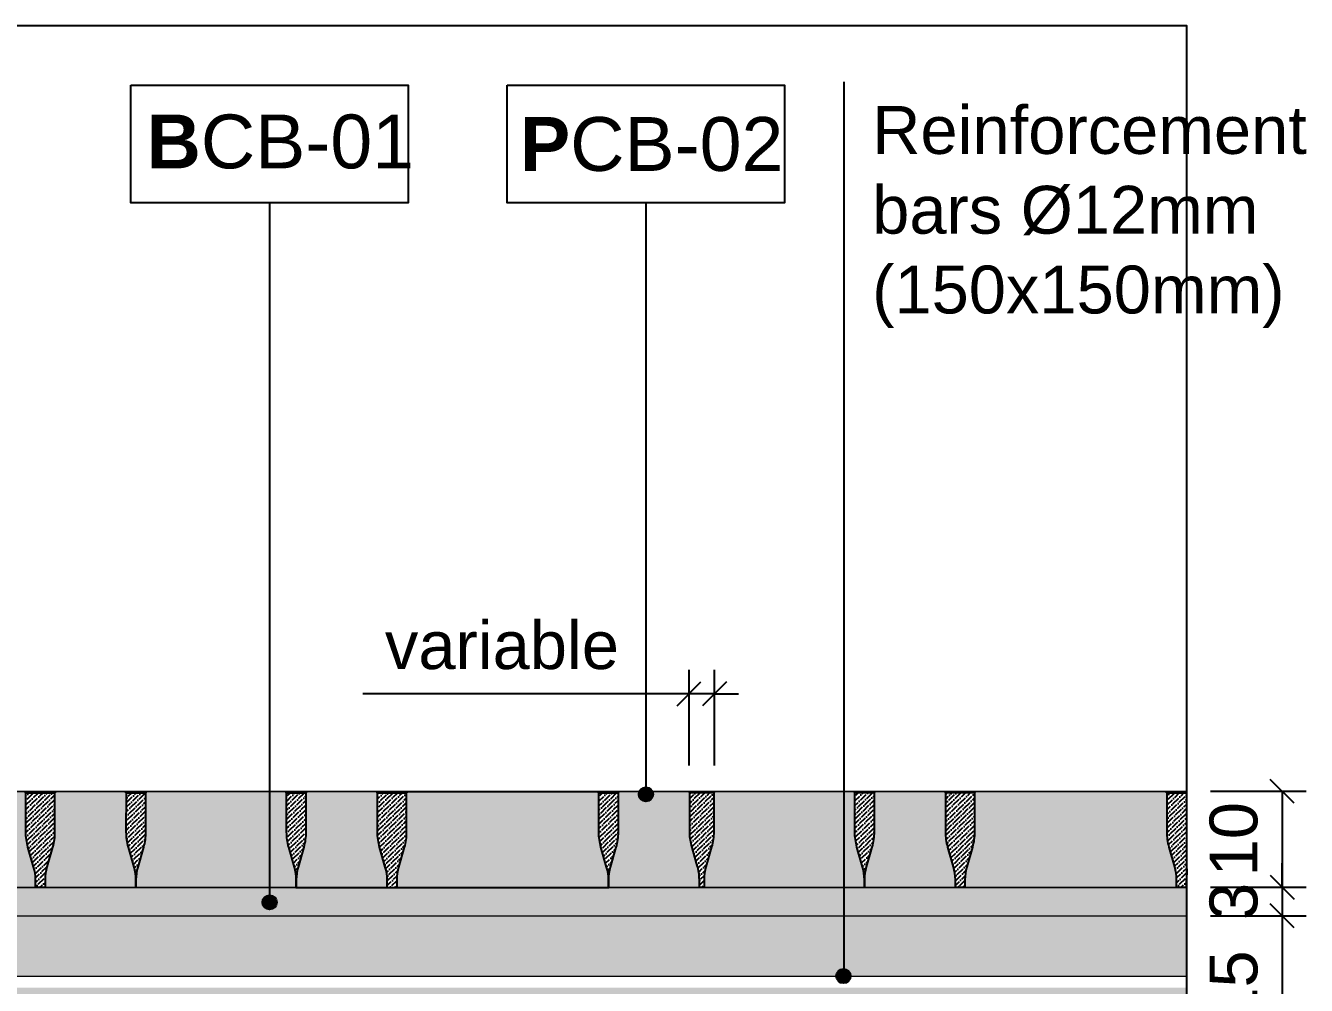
# Model space of a CAD drawing. Header units: metres. Extents: x -325 to 301, y -147 to 149.
# Drawn here: x 213.336 to 214.674, y 130.849 to 131.852 of the extents above; entities that cross this region are included whole.
import ezdxf

# ---------------------------------------------------------------- set-up
doc = ezdxf.new("R2010")
doc.units = ezdxf.units.M
doc.layers.get('Defpoints').update_dxf_attribs({"lineweight": 13})
doc.layers.add('-aux', color=50, linetype='Continuous', plot=False)
doc.layers.add('0-TX-1_25', color=7, linetype='Continuous', true_color=0x3f4f7f)
doc.layers.add('EIT_3 TR sorra', color=7, linetype='Continuous', true_color=0xd8ceb0)
doc.layers.add('03-TR-Paviment_05_Open Joint Precast Pavements', color=7, linetype='Continuous', lineweight=5, true_color=0xb3b3b3)
doc.layers.add('3-TR tot_u', color=7, linetype='Continuous', lineweight=5, true_color=0x787878)
for name, color, linetype, lineweight in [('1-CM', 7, 'Continuous', 0), ('2-L-secció', 1, 'Continuous', 0), ('2-metall', 5, 'Continuous', 0)]:
    doc.layers.add(name, color=color, linetype=linetype, lineweight=lineweight)
doc.layers.add('A-KEYPLAN_HATCH', color=7, linetype='Continuous')
doc.layers.add('A_TEXT_2', color=7, linetype='Continuous')
doc.styles.get("Standard").update_dxf_attribs({"font": 'arial.ttf'})
doc.dimstyles.new('ISO-25', dxfattribs={"dimtxt": 0.1, "dimasz": 0.1, "dimexe": 0.1, "dimexo": 0.1, "dimgap": 0.1, "dimtad": 1, "dimdec": 0, "dimlfac": 100, "dimzin": 9, "dimtxsty": 'Standard', "dimblk": 'OBLIQUE', "dimcen": 0.1, "dimadec": 0, "dimazin": 0, "dimtfac": 1, "dimtdec": 0, "dimtmove": 0, "dimatfit": 3, "dimldrblk": 'OBLIQUE', "dimfxl": 1, "dimarcsym": 0})
pattern_1 = [(44.41469319198954, (184.1622338986444, 60.74324974224332), (0.001877787426372729, 0.006618133599094154), [0.00853281250000004, -0.00170656250000001, 0, -0.00170656250000001])]
pattern_2 = [(44.41469319198954, (184.7558880666538, 60.74346605257504), (0.001877787426372729, 0.006618133599094154), [0.00853281250000004, -0.00170656250000001, 0, -0.00170656250000001])]

# ---------------------------------------------------------------- blocks, each defined once
blk = doc.blocks.new('_Oblique')
at = {"color": 0, "lineweight": -2}
blk.add_line((-0.499999999995058, -0.4999999998130015), (0.500000000028669, 0.500000000163238), dxfattribs=at)
blk = doc.blocks.new('*D715')
at = {"layer": '0-TX-1_25', "color": 0, "lineweight": -2, "transparency": 16777216}
for p, q in [((214.5741180201364, 131.0516062130469), (214.6739000481318, 131.0516062130469)), ((214.6489000481318, 131.0516062130469), (214.6489000481318, 130.9516062130469)), ((214.5741180201364, 130.9516062130469), (214.6739000481318, 130.9516062130469))]:
    blk.add_line(p, q, dxfattribs=at)
at = {"layer": 'Defpoints', "color": 0, "transparency": 16777216}
for p in [(214.5491180201363, 131.0516062130469), (214.5491180201363, 130.9516062130469), (214.6489000481318, 130.9516062130469)]:
    blk.add_point(p, dxfattribs=at)
at = {"layer": '0-TX-1_25', "color": 0, "lineweight": -2, "transparency": 16777216, "xscale": 0.025, "yscale": 0.025, "zscale": 0.025}
for p, rotation in [((214.6489000481318, 131.0516062130469), 90), ((214.6489000481318, 130.9516062130469), 270)]:
    blk.add_blockref('_Oblique', p, dxfattribs=dict(at, rotation=rotation))
at = {"layer": '0-TX-1_25', "color": 0, "transparency": 16777216, "insert": (214.5983713987457, 131.0016062130468), "char_height": 0.05, "attachment_point": 5, "rotation": 90}
blk.add_mtext('10', dxfattribs=at)
blk = doc.blocks.new('*D716')
at = {"layer": '0-TX-1_25', "color": 0, "lineweight": -2, "transparency": 16777216}
for p, q in [((214.5741180201364, 130.9216062130469), (214.6739000481342, 130.9216062130469)), ((214.6489000481342, 130.9216062130469), (214.6489000481342, 130.7716062130469)), ((214.5741180201364, 130.7716062130469), (214.6739000481342, 130.7716062130469))]:
    blk.add_line(p, q, dxfattribs=at)
at = {"layer": 'Defpoints', "color": 0, "transparency": 16777216}
for p in [(214.5491180201363, 130.9216062130469), (214.5491180201363, 130.7716062130469), (214.6489000481342, 130.7716062130469)]:
    blk.add_point(p, dxfattribs=at)
at = {"layer": '0-TX-1_25', "color": 0, "lineweight": -2, "transparency": 16777216, "xscale": 0.025, "yscale": 0.025, "zscale": 0.025}
for p, rotation in [((214.6489000481342, 130.9216062130469), 90), ((214.6489000481342, 130.7716062130469), 270)]:
    blk.add_blockref('_Oblique', p, dxfattribs=dict(at, rotation=rotation))
at = {"layer": '0-TX-1_25', "color": 0, "transparency": 16777216, "insert": (214.5983713987481, 130.8466062130468), "char_height": 0.05, "attachment_point": 5, "rotation": 90}
blk.add_mtext('15', dxfattribs=at)
blk = doc.blocks.new('*D717')
at = {"layer": '0-TX-1_25', "color": 0, "lineweight": -2, "transparency": 16777216}
for p, q in [((214.648900048132, 130.9516062130469), (214.648900048132, 130.9766062130469)), ((214.5741180201364, 130.9516062130469), (214.673900048132, 130.9516062130469)), ((214.648900048132, 130.9516062130469), (214.648900048132, 130.9216062130469)), ((214.5741180201364, 130.9216062130469), (214.673900048132, 130.9216062130469)), ((214.648900048132, 130.9216062130469), (214.648900048132, 130.8966062130469))]:
    blk.add_line(p, q, dxfattribs=at)
at = {"layer": 'Defpoints', "color": 0, "transparency": 16777216}
for p in [(214.5491180201363, 130.9516062130469), (214.5491180201363, 130.9216062130469), (214.648900048132, 130.9216062130469)]:
    blk.add_point(p, dxfattribs=at)
at = {"layer": '0-TX-1_25', "color": 0, "lineweight": -2, "transparency": 16777216, "xscale": 0.025, "yscale": 0.025, "zscale": 0.025}
for p, rotation in [((214.648900048132, 130.9516062130469), 270), ((214.648900048132, 130.9216062130469), 90)]:
    blk.add_blockref('_Oblique', p, dxfattribs=dict(at, rotation=rotation))
at = {"layer": '0-TX-1_25', "color": 0, "transparency": 16777216, "insert": (214.5983543455399, 130.9366062130468), "char_height": 0.05, "attachment_point": 5, "rotation": 90}
blk.add_mtext('3', dxfattribs=at)
blk = doc.blocks.new('hatch keyplan 2')
at = {"layer": 'A-KEYPLAN_HATCH'}
blk.add_lwpolyline([(0, 0.005476596624248486), (0.012874798693294, 0.005476596623793739), (0.012874798693294, -2.273736754432321e-13), (0, 0)], close=True, dxfattribs=at)
blk = doc.blocks.new('hatch keyplan')
at = {"layer": 'A-KEYPLAN_HATCH'}
blk.add_blockref('hatch keyplan 2', (1.430579833341536, 0.8521467901477053), dxfattribs=at)
blk = doc.blocks.new('PCB03')
at = {"layer": 'A-KEYPLAN_HATCH'}
blk.add_blockref('hatch keyplan', (-1.42957983326266, -0.8521467901535917), dxfattribs=at)
at = {"layer": 'A_TEXT_2', "insert": (0.0002022692309803231, 0.0039881901570753), "char_height": 0.0025, "attachment_point": 1}
blk.add_mtext_dynamic_manual_height_columns('\\pi0.00139;{\\fArial|b1|i0|c0|p34;P}CB-02', width=0.01456192034901793, gutter_width=0.015, heights=[0], dxfattribs=at)
blk = doc.blocks.new('B-CB01')
at = {"layer": 'A-KEYPLAN_HATCH'}
blk.add_blockref('hatch keyplan', (-1.430579833341536, -0.8521467901477052), dxfattribs=at)
at = {"layer": 'A_TEXT_2', "insert": (-0.0007977308478921419, 0.004105509799023688), "char_height": 0.0025, "attachment_point": 1}
blk.add_mtext_dynamic_manual_height_columns('\\pi0.00152;{\\fArial|b1|i0|c0|p34;B}CB-01', width=0.01456192034901793, gutter_width=0.015, heights=[0], dxfattribs=at)
blk = doc.blocks.new('POINT')
at = {"layer": '0-TX-1_25'}
h = blk.add_hatch(dxfattribs=at)
h.set_pattern_fill('ANGLE', color=256)
h.set_pattern_definition([(0, (-83.74681484067048, -12.72584030761209), (0, 6.985), [5.08, -1.905]), (90, (-83.74681484067048, -12.72584030761209), (-6.985, 4.277078946022131e-16), [5.08, -1.905])])
edge = h.paths.add_edge_path()
edge.add_arc((0, 0), 0.0075, 0, 360)
h = blk.add_hatch(color=256, dxfattribs=at)
h.dxf.hatch_style = 1
edge = h.paths.add_edge_path()
edge.add_arc((0, 0), 0.0075, 0, 360)
blk.add_circle((0, 0), 0.0075, dxfattribs=at)
blk = doc.blocks.new('*D2220')
at = {"layer": '0-TX-1_25', "color": 0, "lineweight": -2, "transparency": 16777216}
for p, q in [((214.0291783021544, 131.0785895409341), (214.0291783021544, 131.1785895409341)), ((214.0558435817125, 131.0785874798963), (214.0558435817125, 131.1785895409341)), ((214.0291783021544, 131.1535895409341), (213.6883529269839, 131.1535895409341)), ((214.0558435817125, 131.1535895409341), (214.0291783021544, 131.1535895409341)), ((214.0558435817125, 131.1535895409341), (214.0808435817125, 131.1535895409341))]:
    blk.add_line(p, q, dxfattribs=at)
at = {"layer": 'Defpoints', "color": 0, "transparency": 16777216}
for p in [(214.0558435817125, 131.1535895409341), (214.0291783021544, 131.0535895409341), (214.0558435817125, 131.0535874798963)]:
    blk.add_point(p, dxfattribs=at)
at = {"layer": '0-TX-1_25', "color": 0, "lineweight": -2, "transparency": 16777216, "xscale": 0.025, "yscale": 0.025, "zscale": 0.025}
blk.add_blockref('_Oblique', (214.0291783021544, 131.1535895409341), dxfattribs=at)
at = {"layer": '0-TX-1_25', "color": 0, "lineweight": -2, "transparency": 16777216, "xscale": 0.025, "yscale": 0.025, "zscale": 0.025, "rotation": 180}
blk.add_blockref('_Oblique', (214.0558435817125, 131.1535895409341), dxfattribs=at)
at = {"layer": '0-TX-1_25', "color": 0, "transparency": 16777216, "insert": (213.8337656145692, 131.2039988178782), "char_height": 0.05, "attachment_point": 5}
blk.add_mtext('variable', dxfattribs=at)

msp = doc.modelspace()

# ---------------------------------------------------------------- hatches: boundary and pattern name
at = {"layer": '03-TR-Paviment_05_Open Joint Precast Pavements'}
h = msp.add_hatch(color=256, dxfattribs=at)
h.dxf.hatch_style = 1
edge = h.paths.add_edge_path()
edge.add_line((213.3463617948671, 130.9510201453029), (213.3463643504461, 130.9592159244232))
edge.add_arc((213.2979467965217, 130.9592310099763), 0.0484175562745127, 359.9821482411747, 375.9811673675684)
edge.add_line((213.3444931228783, 130.9725613985041), (213.3385529429456, 130.9933029860614))
edge.add_arc((213.3934890239179, 131.0090361101871), 0.05714459018448236, 179.982144650628, 195.9811637769137, ccw=False)
edge.add_line((213.3363444365082, 131.0090539184204), (213.3363572508772, 131.0501791914607))
edge.add_line((213.3363572508772, 131.0501791914607), (213.3355600458383, 131.0501794404923))
edge.add_line((213.3355600458383, 131.0501794404923), (213.3355603095519, 131.0510235169025))
edge.add_line((213.3355603095519, 131.0510235169025), (213.1359888686177, 131.0510857023029))
edge.add_line((213.1359888686177, 131.0510857023029), (213.1359886076024, 131.0502416234541))
edge.add_line((213.1359886076024, 131.0502416234541), (213.1351914007772, 131.0502418744217))
edge.add_line((213.1351914007772, 131.0502418744217), (213.1351785877573, 131.0091166001621))
edge.add_arc((213.0780340010238, 131.0091344044929), 0.05714458950708686, 343.98312943690286, 359.9821485631842, ccw=False)
edge.add_line((213.1329602657792, 130.9933670473917), (213.1270071629567, 130.9726291628058))
edge.add_arc((213.1735451708199, 130.9592697733245), 0.04841755325482445, 163.9831299573713, 179.9821490837537)
edge.add_line((213.125127619915, 130.9592848581646), (213.1251250662251, 130.9510890796674))
edge.add_line((213.1251250662251, 130.9510890796674), (213.3463617948671, 130.9510201453029))
h = msp.add_hatch(color=256, dxfattribs=at)
h.dxf.hatch_style = 1
edge = h.paths.add_edge_path()
edge.add_line((213.4513248728067, 130.9509874416432), (213.4513274278643, 130.9591832193863))
edge.add_arc((213.4029098645127, 130.9591982998511), 0.04841756570020921, 359.9821542659918, 375.9811733923847)
edge.add_line((213.4494561985289, 130.9725286958685), (213.4435160217971, 130.993270281899))
edge.add_arc((213.4984521012707, 131.0090034041939), 0.05714458823963696, 179.9821432996373, 195.9811624259182, ccw=False)
edge.add_line((213.4413075158063, 131.009021213774), (213.4413203291886, 131.0501464854558))
edge.add_line((213.4413203291886, 131.0501464854558), (213.4405231236937, 131.0501467347388))
edge.add_line((213.4405231236937, 131.0501467347388), (213.4405233869514, 131.0509908114004))
edge.add_line((213.4405233869514, 131.0509908114004), (213.3672255970115, 131.0510136498926))
edge.add_line((213.3672255970115, 131.0510136498926), (213.3672253328233, 131.0501695732684))
edge.add_line((213.3672253328233, 131.0501695732684), (213.3664281274127, 131.0501698246452))
edge.add_line((213.3664281274127, 131.0501698246452), (213.3664153152859, 131.0090445494176))
edge.add_arc((213.3092707337148, 131.009062360989), 0.05714458434693787, 343.9831221755841, 359.98214130187034, ccw=False)
edge.add_line((213.3641969915121, 130.9932949983506), (213.3582438904573, 130.9725571113634))
edge.add_arc((213.4047818949537, 130.9591977173926), 0.04841755125746953, 163.9831237516458, 179.9821428780356)
edge.add_line((213.3563643460477, 130.9592128074763), (213.3563617942471, 130.9510170296022))
edge.add_line((213.3563617942471, 130.9510170296022), (213.4513248728067, 130.9509874416432))
h = msp.add_hatch(color=256, dxfattribs=at)
h.dxf.hatch_style = 1
edge = h.paths.add_edge_path()
edge.add_line((213.6188160264451, 130.9509352531234), (213.6188185801349, 130.9591310316206))
edge.add_arc((213.5704010194014, 130.9591461218123), 0.04841756308506046, 359.9821427545574, 375.9811618809488)
edge.add_line((213.6169473535818, 130.9724765077579), (213.6110071759194, 130.9932180938258))
edge.add_arc((213.6659432602213, 131.0089512182838), 0.05714459347681695, 179.9821440517398, 195.98116317802, ccw=False)
edge.add_line((213.6087986695195, 131.0089690271154), (213.6088114815153, 131.050094299086))
edge.add_line((213.6088114815153, 131.050094299086), (213.6080142759924, 131.0500945476711))
edge.add_line((213.6080142759924, 131.0500945476711), (213.6080145401619, 131.0509386238299))
edge.add_line((213.6080145401619, 131.0509386238299), (213.4621886750965, 131.0509840617196))
edge.add_line((213.4621886750965, 131.0509840617196), (213.4621884136438, 131.0501399835874))
edge.add_line((213.4621884136438, 131.0501399835874), (213.46139120828, 131.0501402361274))
edge.add_line((213.46139120828, 131.0501402361274), (213.461378395232, 131.0090149611698))
edge.add_arc((213.4042338091649, 131.0090327672484), 0.0571445888412845, 343.9831276842831, 359.9821468105588, ccw=False)
edge.add_line((213.459160072798, 130.9932654086508), (213.4532069713059, 130.9725275223803))
edge.add_arc((213.4997449728094, 130.959168130654), 0.04841754776144831, 163.9831253272982, 179.9821444536792)
edge.add_line((213.451327427399, 130.959183219405), (213.4513248728067, 130.9509874416432))
edge.add_line((213.4513248728067, 130.9509874416432), (213.6188160264451, 130.9509352531234))
h = msp.add_hatch(color=256, dxfattribs=at)
h.dxf.hatch_style = 1
edge = h.paths.add_edge_path()
edge.add_line((213.7137791074783, 130.9509056571424), (213.7137816611775, 130.9591014358722))
edge.add_arc((213.66536410426, 130.9591165236698), 0.04841755926835901, 359.9821455861866, 375.9811647125806)
edge.add_line((213.7119104341124, 130.972446910865), (213.7059702555943, 130.9931884988314))
edge.add_arc((213.7609063307399, 131.0089216223759), 0.05714458442293398, 179.9821456988248, 195.9811648251079, ccw=False)
edge.add_line((213.7037617490914, 131.0089394295619), (213.7037745620926, 131.0500647033562))
edge.add_line((213.7037745620926, 131.0500647033562), (213.7029773580123, 131.0500649530484))
edge.add_line((213.7029773580123, 131.0500649530484), (213.7029776212045, 131.0509090280815))
edge.add_line((213.7029776212045, 131.0509090280815), (213.6296798293848, 131.0509318661832))
edge.add_line((213.6296798293848, 131.0509318661832), (213.6296795670577, 131.0500877894842))
edge.add_line((213.6296795670577, 131.0500877894842), (213.6288823616565, 131.0500880410937))
edge.add_line((213.6288823616565, 131.0500880410937), (213.6288695468034, 131.0089627676068))
edge.add_arc((213.5717249520782, 131.0089805677776), 0.05714459749754887, 343.9831336104306, 359.982152736715, ccw=False)
edge.add_line((213.6266512256624, 130.9932132124726), (213.620698123324, 130.9724753283333))
edge.add_arc((213.6672361344793, 130.9591159382535), 0.04841755658435486, 163.9831303516005, 179.9821494779868)
edge.add_line((213.6188185802447, 130.9591310227615), (213.6188160265923, 130.9509352451949))
edge.add_line((213.6188160265923, 130.9509352451949), (213.7137791074783, 130.9509056571424))
h = msp.add_hatch(color=256, dxfattribs=at)
h.dxf.hatch_style = 1
edge = h.paths.add_edge_path()
edge.add_line((213.9450158350794, 130.9508335966082), (213.9450183901932, 130.9590293757471))
edge.add_arc((213.8966008370917, 130.9590444611506), 0.0484175554514871, 359.9821484179844, 375.9811675443746)
edge.add_line((213.943147162616, 130.9723748495954), (213.9372069836138, 130.9931164371153))
edge.add_arc((213.9921430652525, 131.0088495629889), 0.05714459130633203, 179.9821461514546, 195.9811652777334, ccw=False)
edge.add_line((213.9349984767205, 131.0088673697257), (213.9350112910895, 131.0499926427659))
edge.add_line((213.9350112910895, 131.0499926427659), (213.934214085604, 131.0499928922816))
edge.add_line((213.934214085604, 131.0499928922816), (213.9342143492895, 131.0508369679939))
edge.add_line((213.9342143492895, 131.0508369679939), (213.7346429088207, 131.0508991533756))
edge.add_line((213.7346429088207, 131.0508991533756), (213.7346426473401, 131.0500550745454))
edge.add_line((213.7346426473401, 131.0500550745454), (213.7338454409895, 131.050055325727))
edge.add_line((213.7338454409895, 131.050055325727), (213.7338326270483, 131.0089300517374))
edge.add_arc((213.6766880398146, 131.0089478526555), 0.05714459000624575, 343.98313285876276, 359.9821519850492, ccw=False)
edge.add_line((213.7316143059915, 130.993180498697), (213.7256612031597, 130.9724426138784))
edge.add_arc((213.7721992110228, 130.9590832243971), 0.04841755325479713, 163.983129957362, 179.9821490837537)
edge.add_line((213.7237816601179, 130.9590983092372), (213.7237791059815, 130.950902531224))
edge.add_line((213.7237791059815, 130.950902531224), (213.9450158350794, 130.9508335966082))
h = msp.add_hatch(color=256, dxfattribs=at)
h.dxf.hatch_style = 1
edge = h.paths.add_edge_path()
edge.add_line((214.0399790415211, 130.9512053080617), (214.0399815947644, 130.9594010870429))
edge.add_arc((213.9915640364254, 130.959416171698), 0.04841756068886315, 359.9821493054811, 375.9811684318677)
edge.add_line((214.0381103667781, 130.9727465623058), (214.0321701891718, 130.9934881497695))
edge.add_arc((214.087106263651, 131.0092212715662), 0.05714458330111562, 179.982144198112, 195.9811633243977, ccw=False)
edge.add_line((214.0299616831249, 131.0092390802486), (214.0299744956795, 131.050364354527))
edge.add_line((214.0299744956795, 131.050364354527), (214.0291772911433, 131.0503646044705))
edge.add_line((214.0291772911433, 131.0503646044705), (214.0291775547914, 131.0512086792522))
edge.add_line((214.0291775547914, 131.0512086792522), (213.9558797634463, 131.0512315175678))
edge.add_line((213.9558797634463, 131.0512315175678), (213.955879500654, 131.0503874408876))
edge.add_line((213.955879500654, 131.0503874408876), (213.955082295262, 131.0503876927297))
edge.add_line((213.955082295262, 131.0503876927297), (213.9550694813302, 131.0092624189728))
edge.add_arc((213.8979248852743, 131.0092802240549), 0.05714459882978332, 343.9831286864466, 359.98214781272384, ccw=False)
edge.add_line((213.952851158784, 130.9935128636621), (213.9468980573668, 130.9727749792526))
edge.add_arc((213.9934360685221, 130.9594155891729), 0.04841755658435486, 163.9831303516005, 179.9821494779868)
edge.add_line((213.9450185142875, 130.9594306736809), (213.9450159601885, 130.9512348965983))
edge.add_line((213.9450159601885, 130.9512348965983), (214.0399790415211, 130.9512053080617))
h = msp.add_hatch(color=256, dxfattribs=at)
h.dxf.hatch_style = 1
edge = h.paths.add_edge_path()
edge.add_line((214.2124701944544, 130.9511515634552), (214.2124727481162, 130.9593473412544))
edge.add_arc((214.1640551849136, 130.9593624318948), 0.04841756555430779, 359.9821422244315, 375.981161350826)
edge.add_line((214.2106015215912, 130.9726928180897), (214.204661344394, 130.9934344041388))
edge.add_arc((214.259597426865, 131.0091675300954), 0.0571445921292458, 179.982146001647, 195.9811651279327, ccw=False)
edge.add_line((214.2024528375101, 131.0091853369818), (214.2024656499806, 131.0503106091664))
edge.add_line((214.2024656499806, 131.0503106091664), (214.2016684440111, 131.0503108582355))
edge.add_line((214.2016684440111, 131.0503108582355), (214.2016687086271, 131.0511549339103))
edge.add_line((214.2016687086271, 131.0511549339103), (214.055842843571, 131.0512003720326))
edge.add_line((214.055842843571, 131.0512003720326), (214.055842582565, 131.0503562934164))
edge.add_line((214.055842582565, 131.0503562934164), (214.0550453758146, 131.0503565462452))
edge.add_line((214.0550453758146, 131.0503565462452), (214.0550325636879, 131.0092312710175))
edge.add_arc((213.997887978287, 131.009249078844), 0.05714458817556748, 343.9831259315695, 359.982145057848, ccw=False)
edge.add_line((214.0528142407979, 130.9934817187499), (214.0468611393059, 130.9727438324794))
edge.add_arc((214.0933991408093, 130.959384440753), 0.04841754776142099, 163.983125327289, 179.9821444536792)
edge.add_line((214.044981595399, 130.9593995295041), (214.0449790408067, 130.9512037517422))
edge.add_line((214.0449790408067, 130.9512037517422), (214.2124701944544, 130.9511515634552))
h = msp.add_hatch(color=256, dxfattribs=at)
h.dxf.hatch_style = 1
edge = h.paths.add_edge_path()
edge.add_line((214.3074332759342, 130.9511219669901), (214.3074358291775, 130.9593177459712))
edge.add_arc((214.2590182708386, 130.9593328306263), 0.04841756068874946, 359.9821493054811, 375.9811684318723)
edge.add_line((214.3055646011912, 130.9726632212341), (214.2996244235849, 130.9934048086978))
edge.add_arc((214.3545604980641, 131.0091379304946), 0.05714458330111562, 179.982144198112, 195.9811633243977, ccw=False)
edge.add_line((214.297415917538, 131.009155739177), (214.2974287300926, 131.0502810134553))
edge.add_line((214.2974287300926, 131.0502810134553), (214.2966315255564, 131.0502812633989))
edge.add_line((214.2966315255564, 131.0502812633989), (214.2966317892045, 131.0511253381806))
edge.add_line((214.2966317892045, 131.0511253381806), (214.2233339978594, 131.0511481764962))
edge.add_line((214.2233339978594, 131.0511481764962), (214.2233337350671, 131.0503040998159))
edge.add_line((214.2233337350671, 131.0503040998159), (214.2225365296751, 131.050304351658))
edge.add_line((214.2225365296751, 131.050304351658), (214.2225237157433, 131.0091790779011))
edge.add_arc((214.1653791196873, 131.0091968829833), 0.057144598829897, 343.9831286864781, 359.9821478127524, ccw=False)
edge.add_line((214.2203053931971, 130.9934295225904), (214.2143522917798, 130.972691638181))
edge.add_arc((214.2608903029352, 130.9593322481012), 0.04841755658435486, 163.9831303516005, 179.9821494779868)
edge.add_line((214.2124727487006, 130.9593473326092), (214.2124701946016, 130.9511515555266))
edge.add_line((214.2124701946016, 130.9511515555266), (214.3074332759342, 130.9511219669901))
h = msp.add_hatch(color=256, dxfattribs=at)
h.dxf.hatch_style = 1
edge = h.paths.add_edge_path()
edge.add_line((214.5386700030793, 130.9510499067072), (214.5386725586584, 130.9592456858275))
edge.add_arc((214.490255004734, 130.9592607713806), 0.0484175562745127, 359.9821482411747, 375.9811673675684)
edge.add_line((214.5368013310906, 130.9725911599084), (214.5308611511579, 130.9933327474657))
edge.add_arc((214.5857972321302, 131.0090658715915), 0.05714459018448236, 179.982144650628, 195.9811637769137, ccw=False)
edge.add_line((214.5286526447205, 131.0090836798247), (214.5286654590895, 131.050208952865))
edge.add_line((214.5286654590895, 131.050208952865), (214.5278682540506, 131.0502092018967))
edge.add_line((214.5278682540506, 131.0502092018967), (214.5278685177641, 131.0510532783069))
edge.add_line((214.5278685177641, 131.0510532783069), (214.32829707683, 131.0511154637072))
edge.add_line((214.32829707683, 131.0511154637072), (214.3282968158147, 131.0502713848584))
edge.add_line((214.3282968158147, 131.0502713848584), (214.3274996089895, 131.050271635826))
edge.add_line((214.3274996089895, 131.050271635826), (214.3274867959695, 131.0091463615664))
edge.add_arc((214.2703422092361, 131.0091641658972), 0.05714458950708686, 343.98312943690286, 359.9821485631842, ccw=False)
edge.add_line((214.3252684739915, 130.9933968087961), (214.319315371169, 130.9726589242102))
edge.add_arc((214.3658533790322, 130.9592995347288), 0.04841755325482445, 163.9831299573713, 179.9821490837537)
edge.add_line((214.3174358281273, 130.959314619569), (214.3174332744374, 130.9511188410718))
edge.add_line((214.3174332744374, 130.9511188410718), (214.5386700030793, 130.9510499067072))
at = {"layer": '3-TR tot_u'}
h = msp.add_hatch(dxfattribs=at)
h.set_pattern_fill('AR-CONC', color=256, scale=0.0002, angle=90.26641431039367)
h.set_pattern_definition([(140.2664143103937, (177.2344476730105, 63.20261942210936), (0.003018358551071247, 0.03645136258436954), [0.00381, -0.04191]), (85.26641431039367, (177.2344476730105, 63.20261942210936), (-0.03817818106754276, -0.007226282933233686), [0.003048, -0.033528116834]), (190.7178590103937, (177.2346992022094, 63.20565702590486), (-0.03515982095845395, 0.02922507956224307), [0.00323800176, -0.03561804892000001]), (136.4506143103937, (177.2242877828434, 63.20257218024159), (0.00815628255818146, 0.05425431968784703), [0.005715, -0.062865]), (186.9019719203937, (177.2249674676098, 63.20709336950867), (-0.04970546584793135, 0.04725021761608914), [0.004857004628, -0.053427121632]), (81.45056548039366, (177.2242877828434, 63.20257218024159), (-0.04970546584550613, 0.04725021761879526), [0.004571993414, -0.050291946384]), (111.2664143103937, (177.2268041344513, 63.20766393579204), (0.02031182351307306, 0.03041765279537408), [0.00381, -0.04191]), (56.2664143103937, (177.2268041344513, 63.20766393579204), (-0.03689466829018208, 0.01218898497184377), [0.003048, -0.033528]), (161.7178593103937, (177.2284967864209, 63.21019874019055), (-0.01658284496692729, 0.04260663769872181), [0.003238001759999997, -0.03561798751999995]), (127.7664143103937, (177.2344476730105, 63.20261942210936), (-0.01691369723239765, 0.0005390813352213942), [0, -0.0331216, 0, -0.034036, 0, -0.033655]), (97.76641431039367, (177.2344476730105, 63.20261942210936), (-0.02009803784807661, 0.01327062430379522), [0, -0.0194056, 0, -0.0323596, 0, -0.012827]), (57.76641431039366, (177.234500347693, 63.19129114457314), (0.001019642850235293, 0.02712315336894964), [0, -0.0127, 0, -0.039624, 0, -0.052578]), (47.76641431039366, (177.2345239686269, 63.18621119948962), (-0.005222997154178432, 0.02960187044262312), [0, -0.01651, 0, -0.0263144, 0, -0.037338])])
h.paths.add_polyline_path([(214.5491180201362, 130.8466062130468), (211.5491180188225, 130.8466062130469), (211.5491180183412, 130.7716062130469), (211.5620975687223, 130.7716062129636), (214.5491180201362, 130.7716062130468)])
h.paths.add_polyline_path([(211.5491180188995, 130.8586062130468), (214.5491180201362, 130.8586062130468), (214.5491180201362, 130.9216062047306), (211.5491180193036, 130.9216062130468)])
at = {"layer": 'EIT_3 TR sorra'}
h = msp.add_hatch(dxfattribs=at)
h.set_pattern_fill('ANSI36', color=256, scale=0.001075000000000009, angle=-0.5853068080104545, style=0, double=1)
h.set_pattern_definition(pattern_1)
edge = h.paths.add_edge_path()
edge.add_line((213.3563617920092, 130.9510135316142), (213.3463617940437, 130.9510166477241))
edge.add_line((213.3463617940437, 130.9510166477241), (213.3463643458911, 130.9592124267614))
edge.add_arc((213.2979467992232, 130.9592275194975), 0.04841754902026287, 359.982139738345, 375.9811588644613)
edge.add_line((213.3444931205842, 130.9725578991202), (213.338552942197, 130.9932994903437))
edge.add_arc((213.3934890183413, 131.0090326123064), 0.05714458494752876, 179.982143898554, 195.9811630247765, ccw=False)
edge.add_line((213.3363444361688, 131.0090504212881), (213.3363572508772, 131.0501791914607))
edge.add_line((213.3363572508772, 131.0501791914607), (213.3664281286682, 131.0501698210994))
edge.add_line((213.3664281286682, 131.0501698210994), (213.3664153116615, 131.0090410517184))
edge.add_arc((213.309270722597, 131.0090588541352), 0.05714459183744011, 343.9831313566376, 359.9821504829508, ccw=False)
edge.add_line((213.3641969901206, 130.9932914982314), (213.3582438891873, 130.9725536142685))
edge.add_arc((213.4047818906913, 130.9591942225423), 0.0484175477619322, 163.9831253274976, 179.982144453713)
edge.add_line((213.3563643452805, 130.9592093112933), (213.3563617920092, 130.9510135316142))
edge.add_line((213.3563617920092, 130.9510135316142), (213.3463617940437, 130.9510166477241))
h = msp.add_hatch(dxfattribs=at)
h.set_pattern_fill('ANSI36', color=256, scale=0.001075000000000009, angle=-0.5853068080104545, style=0, double=1)
h.set_pattern_definition(pattern_1)
edge = h.paths.add_edge_path()
edge.add_line((213.4513248747657, 130.9509839437194), (213.4513274270503, 130.9591797220401))
edge.add_arc((213.402909875594, 130.9591948071442), 0.0484175538062317, 359.9821487715369, 375.9811678976447)
edge.add_line((213.4494561994544, 130.9725251954231), (213.4435160224631, 130.9932667865904))
edge.add_arc((213.4984521052664, 131.0089999092176), 0.05714459153216284, 179.9821427007493, 195.9811618269697, ccw=False)
edge.add_line((213.4413075165097, 131.009017719396), (213.4413203320364, 131.0501464867394))
edge.add_line((213.4413203320364, 131.0501464867394), (213.4613912090796, 131.0501402328329))
edge.add_line((213.4613912090796, 131.0501402328329), (213.4613783934593, 131.0090114631631))
edge.add_arc((213.4042338113882, 131.0090292713218), 0.05714458484595421, 343.98312559743243, 359.98214472373576, ccw=False)
edge.add_line((213.4591600706068, 130.993261911826), (213.4532069710227, 130.9725240266439))
edge.add_arc((213.4997449724521, 130.9591646298297), 0.04841754909413538, 163.9831195160106, 179.9821386422279)
edge.add_line((213.4513274257106, 130.9591797234921), (213.4513248737883, 130.9509839425936))
h = msp.add_hatch(dxfattribs=at)
h.set_pattern_fill('ANSI36', color=256, scale=0.001075000000000009, angle=-0.5853068080104545, style=0, double=1)
h.set_pattern_definition(pattern_1)
edge = h.paths.add_edge_path()
edge.add_line((213.618816027083, 130.950931757117), (213.6188185807542, 130.9591275351489))
edge.add_arc((213.5704010295972, 130.9591426218991), 0.04841755350743559, 359.9821468234845, 375.9811659496002)
edge.add_line((213.6169473536236, 130.9724730085132), (213.6110071770694, 130.9932145989638))
edge.add_arc((213.6659432627042, 131.0089477269175), 0.05714459572065678, 179.9821470533074, 195.9811661795299, ccw=False)
edge.add_line((213.6087986697576, 131.0089655327561), (213.6088114853031, 131.0500943005648))
edge.add_line((213.6088114853031, 131.0500943005648), (213.6288823617687, 131.0500880438854))
edge.add_line((213.6288823617687, 131.0500880438854), (213.6288695476378, 131.0089592764858))
edge.add_arc((213.5717249574088, 131.0089770821492), 0.05714459300305953, 343.9831281018111, 359.9821472281134, ccw=False)
edge.add_line((213.626651225157, 130.9932097228036), (213.6206981251357, 130.9724718383381))
edge.add_arc((213.6672361218514, 130.9591124389796), 0.04841754526544708, 163.9831150830071, 179.9821342092185)
edge.add_line((213.6188185789398, 130.9591275363869), (213.618816026115, 130.9509317562238))
h = msp.add_hatch(dxfattribs=at)
h.set_pattern_fill('ANSI36', color=256, scale=0.001075000000000009, angle=-0.5853068080104545, style=0, double=1)
h.set_pattern_definition(pattern_1)
edge = h.paths.add_edge_path()
edge.add_line((213.7237791064279, 130.9508990536338), (213.7137791089464, 130.9509021701902))
edge.add_line((213.7137791089464, 130.9509021701902), (213.7137816617244, 130.9590979491901))
edge.add_arc((213.6653641149073, 130.9591130317506), 0.04841754916627753, 359.9821517799431, 375.9811709060517)
edge.add_line((213.7119104336071, 130.972443421196), (213.7059702575557, 130.9931850125585))
edge.add_arc((213.7609063325353, 131.0089181377678), 0.05714458472175665, 179.9821473494307, 195.9811664756423, ccw=False)
edge.add_line((213.7037617505875, 131.0089359433077), (213.7037745672482, 131.0500647040811))
edge.add_line((213.7037745672482, 131.0500647040811), (213.7338454431406, 131.050055332864))
edge.add_line((213.7338454431406, 131.050055332864), (213.7338326255588, 131.0089265723608))
edge.add_arc((213.6766880373266, 131.0089443748608), 0.05714459100522155, 343.9831312730234, 359.9821503993374, ccw=False)
edge.add_line((213.7316143040272, 130.9931770191065), (213.7256612026475, 130.9724391356276))
edge.add_arc((213.772199208042, 130.959079746595), 0.04841755075822712, 163.9831296616851, 179.9821487879024)
edge.add_line((213.7237816596337, 130.9590948316844), (213.7237791064279, 130.9508990536338))
edge.add_line((213.7237791064279, 130.9508990536338), (213.7137791089464, 130.9509021701902))
h = msp.add_hatch(dxfattribs=at)
h.set_pattern_fill('ANSI36', color=256, scale=0.001075000000000009, angle=-0.5853068080104545, style=0, double=1)
h.set_pattern_definition([(44.41469319198954, (184.4884337055386, 60.74314804628428), (0.001877787426372729, 0.006618133599094154), [0.00853281250000004, -0.00170656250000001, 0, -0.00170656250000001])])
edge = h.paths.add_edge_path()
edge.add_line((213.9450158339772, 130.9508300611579), (213.9450183876483, 130.9590258391898))
edge.add_arc((213.8966008364914, 130.95904092594), 0.04841755350743557, 359.9821468235181, 375.9811659496325)
edge.add_line((213.9431471605177, 130.9723713125541), (213.9372069839636, 130.9931129030048))
edge.add_arc((213.9921430695984, 131.0088460309583), 0.05714459572065281, 179.9821470531934, 195.9811661794125, ccw=False)
edge.add_line((213.9349984766518, 131.0088638367971), (213.9350112921972, 131.0499926046058))
edge.add_line((213.9350112921972, 131.0499926046058), (213.9550821686628, 131.0499863479263))
edge.add_line((213.9550821686628, 131.0499863479263), (213.955069354532, 131.0088575805268))
edge.add_arc((213.897924764303, 131.0088753861903), 0.05714459300305955, 343.98312810174843, 359.98214722805636, ccw=False)
edge.add_line((213.9528510320512, 130.9931080268446), (213.9468979320298, 130.972370142379))
edge.add_arc((213.9934359287457, 130.9590107430207), 0.04841754526553283, 163.9831150831412, 179.9821342093531)
edge.add_line((213.9450183858339, 130.9590258404279), (213.9450158330092, 130.9508300602648))
h = msp.add_hatch(dxfattribs=at)
h.set_pattern_fill('ANSI36', color=256, scale=0.001075000000000009, angle=-0.5853068080104545, style=0, double=1)
h.set_pattern_definition([(44.41469319198954, (184.4834338331907, 60.74355030087442), (0.001877787426372729, 0.006618133599094154), [0.00853281250000004, -0.00170656250000001, 0, -0.00170656250000001])])
edge = h.paths.add_edge_path()
edge.add_line((214.0449790409648, 130.9511996120322), (214.0399790417541, 130.9512011702128))
edge.add_line((214.0399790417541, 130.9512011702128), (214.0399815934754, 130.9593969494154))
edge.add_arc((213.9907237024139, 130.9593516702766), 0.04925791187235111, 0.05266776085710616, 17.38267192352681)
edge.add_line((214.0377320411323, 130.9740675791157), (214.0316668861827, 130.9953656291567))
edge.add_arc((214.0871062722492, 131.0092212732386), 0.05714459204822636, 179.9862933615352, 194.0321557209984, ccw=False)
edge.add_line((214.0299616818361, 131.009234943709), (214.0299744956795, 131.050364354527))
edge.add_line((214.0299744956795, 131.050364354527), (214.0550453776775, 131.0503558912625))
edge.add_line((214.0550453776775, 131.0503558912625), (214.0550325610169, 131.0092271304892))
edge.add_arc((213.9978879719525, 131.0092449329061), 0.05714459183744014, 343.9831313565202, 359.9821504828368, ccw=False)
edge.add_line((214.052814239476, 130.9934775770022), (214.0468611376496, 130.9727396940074))
edge.add_arc((214.0933991416227, 130.9593803018322), 0.04841755025904097, 163.9831256231478, 179.9821447493628)
edge.add_line((214.0449815937147, 130.9593953903342), (214.0449790409648, 130.9511996120322))
edge.add_line((214.0449790409648, 130.9511996120322), (214.0399790417541, 130.9512011702128))
h = msp.add_hatch(dxfattribs=at)
h.set_pattern_fill('ANSI36', color=256, scale=0.001075000000000009, angle=-0.5853068080104545, style=0, double=1)
h.set_pattern_definition(pattern_2)
edge = h.paths.add_edge_path()
edge.add_line((214.212470195083, 130.9511480672161), (214.2124727492007, 130.9593438447639))
edge.add_arc((214.1640551960985, 130.9593589301672), 0.04841755545233972, 359.9821484181193, 375.9811675442262)
edge.add_line((214.2106015216235, 130.9726893186122), (214.2046613455254, 130.9934309088116))
edge.add_arc((214.2595974316604, 131.0091640401778), 0.05714459714116135, 179.9821502045969, 195.981169330813, ccw=False)
edge.add_line((214.2024528372924, 131.0091818428739), (214.2024656528284, 131.05031061045))
edge.add_line((214.2024656528284, 131.05031061045), (214.2225365302339, 131.0503043539657))
edge.add_line((214.2225365302339, 131.0503043539657), (214.2225237156472, 131.0091755868175))
edge.add_arc((214.1653791237534, 131.0091933923149), 0.05714459466780935, 343.98312826880107, 359.9821473951124, ccw=False)
edge.add_line((214.2203053931477, 130.99342603267), (214.2143522922051, 130.9726881484746))
edge.add_arc((214.2608902901176, 130.9593287557005), 0.04841754459901788, 163.9831229631132, 179.9821420893331)
edge.add_line((214.2124727478704, 130.9593438464486), (214.2124701941337, 130.9511480667882))
h = msp.add_hatch(dxfattribs=at)
h.set_pattern_fill('ANSI36', color=256, scale=0.001075000000000009, angle=-0.5853068080104545, style=0, double=1)
h.set_pattern_definition(pattern_2)
edge = h.paths.add_edge_path()
edge.add_line((214.3174332744279, 130.9511153637328), (214.3074332760064, 130.9511184800941))
edge.add_line((214.3074332760064, 130.9511184800941), (214.307435829715, 130.9593142590565))
edge.add_arc((214.2590182823741, 130.9593293434127), 0.04841754969064903, 359.9821496551481, 375.9811687812606)
edge.add_line((214.3055646020724, 130.9726597312763), (214.2996244250903, 130.9934013226763))
edge.add_arc((214.3545604995698, 131.0091344444729), 0.05714458330133805, 179.9821441980266, 195.9811633242449, ccw=False)
edge.add_line((214.2974159190435, 131.0091522531554), (214.2974287352482, 131.0502810141801))
edge.add_line((214.2974287352482, 131.0502810141801), (214.3274996111406, 131.0502716429631))
edge.add_line((214.3274996111406, 131.0502716429631), (214.32748679448, 131.0091428821898))
edge.add_arc((214.2703422054155, 131.0091606846068), 0.05714459183746856, 343.983131356528, 359.9821504828368, ccw=False)
edge.add_line((214.3252684729391, 130.9933933287029), (214.3193153711127, 130.972655445708))
edge.add_arc((214.3658533750858, 130.9592960535329), 0.04841755025904097, 163.9831256231478, 179.9821447493628)
edge.add_line((214.3174358271778, 130.9593111420348), (214.3174332744279, 130.9511153637328))
edge.add_line((214.3174332744279, 130.9511153637328), (214.3074332760064, 130.9511184800941))
h = msp.add_hatch(dxfattribs=at)
h.set_pattern_fill('ANSI36', color=256, scale=0.001075000000000009, angle=-0.5853068080104545, style=0, double=1)
h.set_pattern_definition([(44.41469319198954, (185.3545421068567, 60.74327950364766), (0.001877787426372729, 0.006618133599094154), [0.00853281250000004, -0.00170656250000001, 0, -0.00170656250000001])])
edge = h.paths.add_edge_path()
edge.add_line((214.5486700002214, 130.9510432930185), (214.538670002256, 130.9510464091284))
edge.add_line((214.538670002256, 130.9510464091284), (214.5386725541034, 130.9592421881657))
edge.add_arc((214.4902550074355, 130.9592572809018), 0.04841754902026287, 359.982139738345, 375.9811588644613)
edge.add_line((214.5368013287965, 130.9725876605246), (214.5308611504093, 130.993329251748))
edge.add_arc((214.5857972265536, 131.0090623737107), 0.05714458494752876, 179.982143898554, 195.9811630247765, ccw=False)
edge.add_line((214.5286526443811, 131.0090801826925), (214.5286654590895, 131.050208952865))
edge.add_line((214.5286654590895, 131.050208952865), (214.5491180201362, 131.0501995825038))
edge.add_line((214.5491180201362, 131.0501995825038), (214.5491180201362, 131.0101687647013))
edge.add_line((214.5491180201362, 131.0101687647013), (214.5491180201362, 130.9940039408605))
edge.add_line((214.5491180201362, 130.9940039408605), (214.5491180201362, 130.9725833756729))
edge.add_arc((214.4592897792955, 130.9689024830575), 0.08990362519378241, -6.170433445803781, 2.34649690261989, ccw=False)
edge.add_line((214.5486725534928, 130.9592390726976), (214.5486700002214, 130.9510432930185))
edge.add_line((214.5486700002214, 130.9510432930185), (214.538670002256, 130.9510464091284))
h = msp.add_hatch(dxfattribs=at)
h.set_pattern_fill('ANSI36', color=256, scale=0.001075000000000009, angle=-0.5853068080104545, style=0, double=1)
h.set_pattern_definition([(44.41469319198954, (0, 0), (0.001877787426372729, 0.006618133599094147), [0.00853281250000007, -0.001706562500000014, 0, -0.001706562500000014])])
h.paths.add_polyline_path([(211.5491180194952, 130.9516062130469), (214.5491180201362, 130.9516062130469), (214.5491180201362, 130.9216062130468), (211.5491180194952, 130.9216062130468)])

# ---------------------------------------------------------------- linework, layer by layer
at = {"layer": '-aux'}
msp.add_lwpolyline([(211.5491180201362, 130.0516062130468), (211.5491180201362, 131.8516062130468), (214.5491180201362, 131.8516062130468), (214.5491180201362, 130.0516062130468)], dxfattribs=at)
for points in [[(213.3563617920092, 130.9510135316142), (213.3463617940437, 130.9510166477241), (213.3463643458911, 130.9592124267614, 0.06992251114754273), (213.3444931205842, 130.9725578991202), (213.338552942197, 130.9932994903437, -0.06992251114800961), (213.3363444361688, 131.0090504212881), (213.3363572508772, 131.0501791914607), (213.3664281286682, 131.0501698210994), (213.3664153116615, 131.0090410517184, -0.0699225111484148), (213.3641969901206, 130.9932914982314), (213.3582438891873, 130.9725536142685, 0.06992251114798485), (213.3563643452805, 130.9592093112933), (213.3563617920092, 130.9510135316142), (213.3463617940437, 130.9510166477241)], [(213.4513248737883, 130.9509839425936), (213.4513248747657, 130.9509839437194), (213.4513274270503, 130.9591797220401, 0.06992251114754273), (213.4494561994544, 130.9725251954231), (213.4435160224631, 130.9932667865904, -0.06992251114800961), (213.4413075165097, 131.009017719396), (213.4413203320364, 131.0501464867394), (213.4613912090796, 131.0501402328329), (213.4613783934593, 131.0090114631631, -0.0699225111484148), (213.4591600706068, 130.993261911826), (213.4532069710227, 130.9725240266439, 0.06992251114798485), (213.4513274257106, 130.9591797234921), (213.4513248737883, 130.9509839425936), (213.4513248747657, 130.9509839437194)], [(213.618816026115, 130.9509317562238), (213.618816027083, 130.950931757117), (213.6188185807542, 130.9591275351489, 0.06992251114754273), (213.6169473536236, 130.9724730085132), (213.6110071770694, 130.9932145989638, -0.06992251114800961), (213.6087986697576, 131.0089655327561), (213.6088114853031, 131.0500943005648), (213.6288823617687, 131.0500880438854), (213.6288695476378, 131.0089592764858, -0.0699225111484148), (213.626651225157, 130.9932097228036), (213.6206981251357, 130.9724718383381, 0.06992251114798485), (213.6188185789398, 130.9591275363869), (213.618816026115, 130.9509317562238), (213.618816027083, 130.950931757117)], [(213.7237791064279, 130.9508990536338), (213.7137791089464, 130.9509021701902), (213.7137816617244, 130.9590979491901, 0.06992251114754273), (213.7119104336071, 130.972443421196), (213.7059702575557, 130.9931850125585, -0.06992251114800961), (213.7037617505875, 131.0089359433077), (213.7037745672482, 131.0500647040811), (213.7338454431406, 131.050055332864), (213.7338326255588, 131.0089265723608, -0.0699225111484148), (213.7316143040272, 130.9931770191065), (213.7256612026475, 130.9724391356276, 0.06992251114798485), (213.7237816596337, 130.9590948316844), (213.7237791064279, 130.9508990536338), (213.7137791089464, 130.9509021701902)], [(213.9450158330092, 130.9508300602648), (213.9450158339772, 130.9508300611579), (213.9450183876483, 130.9590258391898, 0.06992251114754273), (213.9431471605177, 130.9723713125541), (213.9372069839636, 130.9931129030048, -0.06992251114800961), (213.9349984766518, 131.0088638367971), (213.9350112921972, 131.0499926046058), (213.9550821686628, 131.0499863479263), (213.955069354532, 131.0088575805268, -0.0699225111484148), (213.9528510320512, 130.9931080268446), (213.9468979320298, 130.972370142379, 0.06992251114798485), (213.9450183858339, 130.9590258404279), (213.9450158330092, 130.9508300602648), (213.9450158339772, 130.9508300611579)], [(214.0449790409648, 130.9511996120322), (214.0399790417541, 130.9512011702128), (214.0399815934754, 130.9593969494154, 0.07576085926448012), (214.0377320411323, 130.9740675791157), (214.0316668861827, 130.9953656291567, -0.06136348349874883), (214.0299616818361, 131.009234943709), (214.0299744956795, 131.050364354527), (214.0550453776775, 131.0503558912625), (214.0550325610169, 131.0092271304892, -0.0699225111484148), (214.052814239476, 130.9934775770022), (214.0468611376496, 130.9727396940074, 0.06992251114798485), (214.0449815937147, 130.9593953903342), (214.0449790409648, 130.9511996120322), (214.0399790417541, 130.9512011702128)], [(214.2124701941337, 130.9511480667882), (214.212470195083, 130.9511480672161), (214.2124727492007, 130.9593438447639, 0.06992251114754273), (214.2106015216235, 130.9726893186122), (214.2046613455254, 130.9934309088116, -0.06992251114800961), (214.2024528372924, 131.0091818428739), (214.2024656528284, 131.05031061045), (214.2225365302339, 131.0503043539657), (214.2225237156472, 131.0091755868175, -0.0699225111484148), (214.2203053931477, 130.99342603267), (214.2143522922051, 130.9726881484746, 0.06992251114798485), (214.2124727478704, 130.9593438464486), (214.2124701941337, 130.9511480667882), (214.212470195083, 130.9511480672161)], [(214.3174332744279, 130.9511153637328), (214.3074332760064, 130.9511184800941), (214.307435829715, 130.9593142590565, 0.06992251114754273), (214.3055646020724, 130.9726597312763), (214.2996244250903, 130.9934013226763, -0.06992251114800961), (214.2974159190435, 131.0091522531554), (214.2974287352482, 131.0502810141801), (214.3274996111406, 131.0502716429631), (214.32748679448, 131.0091428821898, -0.0699225111484148), (214.3252684729391, 130.9933933287029), (214.3193153711127, 130.972655445708, 0.06992251114798485), (214.3174358271778, 130.9593111420348), (214.3174332744279, 130.9511153637328), (214.3074332760064, 130.9511184800941)], [(214.5486700002214, 130.9510432930185), (214.538670002256, 130.9510464091284), (214.5386725541034, 130.9592421881657, 0.06992251114754273), (214.5368013287965, 130.9725876605246), (214.5308611504093, 130.993329251748, -0.06992251114800961), (214.5286526443811, 131.0090801826925), (214.5286654590895, 131.050208952865), (214.5491180201362, 131.0501995825038), (214.5491180201362, 131.0101687647013), (214.5491180201362, 130.9940039408605), (214.5491180201362, 130.9725833756729, -0.03717923588961911), (214.5486725534928, 130.9592390726976), (214.5486700002214, 130.9510432930185), (214.538670002256, 130.9510464091284)]]:
    msp.add_lwpolyline(points, format="xyb", dxfattribs=at)
at = {"layer": '0-TX-1_25'}
for points in [[(214.1908325031267, 131.792866896342), (214.1908325031267, 130.8586062130468)], [(213.5910119420445, 131.6663270565229), (213.5910119420452, 130.9356004007838)], [(213.9841339224439, 131.6663270565161), (213.9841339224446, 131.0484760058779)]]:
    msp.add_lwpolyline(points, dxfattribs=at)
at = {"layer": '1-CM'}
for points in [[(211.5491180201362, 131.0516062130468), (214.5491180201362, 131.0516062130468)], [(211.5491180201362, 130.9516062130468), (214.5491180201362, 130.9516062130468)], [(211.5491180201362, 130.9216062130468), (214.5491180201362, 130.9216062130468)]]:
    msp.add_lwpolyline(points, dxfattribs=at)
for points in [[(213.3463617948671, 130.9510201453029), (213.3463643504461, 130.9592159244232, 0.06992251114875708), (213.3444931228783, 130.9725613985041), (213.3385529429456, 130.9933029860614, -0.0699225111482901), (213.3363444365082, 131.0090539184204), (213.3363572508772, 131.0501791914607), (213.3355600458383, 131.0501794404923), (213.3355603095519, 131.0510235169025), (213.1359888686177, 131.0510857023029), (213.1359886076024, 131.0502416234541), (213.1351914007772, 131.0502418744217), (213.1351785877573, 131.0091166001621, -0.0699225111482901), (213.1329602657792, 130.9933670473917), (213.1270071629567, 130.9726291628058, 0.06992251114875708), (213.125127619915, 130.9592848581646), (213.1251250662251, 130.9510890796674)], [(213.4513248728067, 130.9509874416432), (213.4513274278643, 130.9591832193863, 0.06992251114875708), (213.4494561985289, 130.9725286958685), (213.4435160217971, 130.993270281899, -0.0699225111482901), (213.4413075158063, 131.009021213774), (213.4413203291886, 131.0501464854558), (213.4405231236937, 131.0501467347388), (213.4405233869514, 131.0509908114004), (213.3672255970115, 131.0510136498926), (213.3672253328233, 131.0501695732684), (213.3664281274127, 131.0501698246452), (213.3664153152859, 131.0090445494176, -0.0699225111482901), (213.3641969915121, 130.9932949983506), (213.3582438904573, 130.9725571113634, 0.06992251114875708), (213.3563643460477, 130.9592128074763), (213.3563617942471, 130.9510170296022)], [(213.6188160264451, 130.9509352531234), (213.6188185801349, 130.9591310316206, 0.06992251114875708), (213.6169473535818, 130.9724765077579), (213.6110071759194, 130.9932180938258, -0.0699225111482901), (213.6087986695195, 131.0089690271154), (213.6088114815153, 131.050094299086), (213.6080142759924, 131.0500945476711), (213.6080145401619, 131.0509386238299), (213.4621886750965, 131.0509840617196), (213.4621884136438, 131.0501399835874), (213.46139120828, 131.0501402361274), (213.461378395232, 131.0090149611698, -0.0699225111482901), (213.459160072798, 130.9932654086508), (213.4532069713059, 130.9725275223803, 0.06992251114875708), (213.451327427399, 130.959183219405), (213.4513248728067, 130.9509874416432)], [(213.7137791074783, 130.9509056571424), (213.7137816611775, 130.9591014358722, 0.06992251114875708), (213.7119104341124, 130.972446910865), (213.7059702555943, 130.9931884988314, -0.0699225111482901), (213.7037617490914, 131.0089394295619), (213.7037745620926, 131.0500647033562), (213.7029773580123, 131.0500649530484), (213.7029776212045, 131.0509090280815), (213.6296798293848, 131.0509318661832), (213.6296795670577, 131.0500877894842), (213.6288823616565, 131.0500880410937), (213.6288695468034, 131.0089627676068, -0.0699225111482901), (213.6266512256624, 130.9932132124726), (213.620698123324, 130.9724753283333, 0.06992251114875708), (213.6188185802447, 130.9591310227615), (213.6188160265923, 130.9509352451949)], [(213.9450158350794, 130.9508335966082), (213.9450183901932, 130.9590293757471, 0.06992251114875708), (213.943147162616, 130.9723748495954), (213.9372069836138, 130.9931164371153, -0.0699225111482901), (213.9349984767205, 131.0088673697257), (213.9350112910895, 131.0499926427659), (213.934214085604, 131.0499928922816), (213.9342143492895, 131.0508369679939), (213.7346429088207, 131.0508991533756), (213.7346426473401, 131.0500550745454), (213.7338454409895, 131.050055325727), (213.7338326270483, 131.0089300517374, -0.0699225111482901), (213.7316143059915, 130.993180498697), (213.7256612031597, 130.9724426138784, 0.06992251114875708), (213.7237816601179, 130.9590983092372), (213.7237791059815, 130.950902531224)], [(214.0399790415211, 130.9512053080617), (214.0399815947644, 130.9594010870429, 0.06992251114875708), (214.0381103667781, 130.9727465623058), (214.0321701891718, 130.9934881497695, -0.0699225111482901), (214.0299616831249, 131.0092390802486), (214.0299744956795, 131.050364354527), (214.0291772911433, 131.0503646044705), (214.0291775547914, 131.0512086792522), (213.9558797634463, 131.0512315175678), (213.955879500654, 131.0503874408876), (213.955082295262, 131.0503876927297), (213.9550694813302, 131.0092624189728, -0.0699225111482901), (213.952851158784, 130.9935128636621), (213.9468980573668, 130.9727749792526, 0.06992251114875708), (213.9450185142875, 130.9594306736809), (213.9450159601885, 130.9512348965983)], [(214.2124701944544, 130.9511515634552), (214.2124727481162, 130.9593473412544, 0.06992251114875708), (214.2106015215912, 130.9726928180897), (214.204661344394, 130.9934344041388, -0.0699225111482901), (214.2024528375101, 131.0091853369818), (214.2024656499806, 131.0503106091664), (214.2016684440111, 131.0503108582355), (214.2016687086271, 131.0511549339103), (214.055842843571, 131.0512003720326), (214.055842582565, 131.0503562934164), (214.0550453758146, 131.0503565462452), (214.0550325636879, 131.0092312710175, -0.0699225111482901), (214.0528142407979, 130.9934817187499), (214.0468611393059, 130.9727438324794, 0.06992251114875708), (214.044981595399, 130.9593995295041), (214.0449790408067, 130.9512037517422)], [(214.3074332759342, 130.9511219669901), (214.3074358291775, 130.9593177459712, 0.06992251114875708), (214.3055646011912, 130.9726632212341), (214.2996244235849, 130.9934048086978, -0.0699225111482901), (214.297415917538, 131.009155739177), (214.2974287300926, 131.0502810134553), (214.2966315255564, 131.0502812633989), (214.2966317892045, 131.0511253381806), (214.2233339978594, 131.0511481764962), (214.2233337350671, 131.0503040998159), (214.2225365296751, 131.050304351658), (214.2225237157433, 131.0091790779011, -0.0699225111482901), (214.2203053931971, 130.9934295225904), (214.2143522917798, 130.972691638181, 0.06992251114875708), (214.2124727487006, 130.9593473326092), (214.2124701946016, 130.9511515555266)], [(214.5386700030793, 130.9510499067072), (214.5386725586584, 130.9592456858275, 0.06992251114875708), (214.5368013310906, 130.9725911599084), (214.5308611511579, 130.9933327474657, -0.0699225111482901), (214.5286526447205, 131.0090836798247), (214.5286654590895, 131.050208952865), (214.5278682540506, 131.0502092018967), (214.5278685177641, 131.0510532783069), (214.32829707683, 131.0511154637072), (214.3282968158147, 131.0502713848584), (214.3274996089895, 131.050271635826), (214.3274867959695, 131.0091463615664, -0.0699225111482901), (214.3252684739915, 130.9933968087961), (214.319315371169, 130.9726589242102, 0.06992251114875708), (214.3174358281273, 130.959314619569), (214.3174332744374, 130.9511188410718)]]:
    msp.add_lwpolyline(points, format="xyb", close=True, dxfattribs=at)
at = {"layer": '2-L-secció'}
msp.add_line((214.5491180201362, 131.0516062130468), (214.5491180201362, 130.0516062130468), dxfattribs=at)
at = {"layer": '2-metall'}
msp.add_lwpolyline([(211.5491180192387, 130.8586062130468), (214.5491180201362, 130.8586062130468)], dxfattribs=at)

# ---------------------------------------------------------------- block references
at = {"layer": '0-TX-1_25', "xscale": 22.5, "yscale": 22.5, "zscale": 22.5}
for name, p in [('B-CB01', (213.446170456745, 131.6663270565255)), ('PCB03', (213.8167924353697, 131.6663270566511))]:
    msp.add_blockref(name, p, dxfattribs=at)
at = {"layer": '0-TX-1_25'}
for p in [(213.9841339224446, 131.0484760058779), (213.5910119420452, 130.9356004007838), (214.1905100095023, 130.8586062130468)]:
    msp.add_blockref('POINT', p, dxfattribs=at)

# ---------------------------------------------------------------- texts
at = {"layer": '0-TX-1_25', "insert": (214.220535924666, 131.7675753156951), "char_height": 0.05625, "attachment_point": 1}
msp.add_mtext_dynamic_manual_height_columns('\\A1;{\\H0.88889x;Reinforcement bars Ø12mm\\P(150x150mm) }', width=0.4304605181549471, gutter_width=0.3375, heights=[0], dxfattribs=at)

# ---------------------------------------------------------------- dimensions: what is measured, and where the dimension line sits
at = {"layer": '0-TX-1_25'}
dim = msp.add_linear_dim(base=(214.0558435817125, 131.1535895409341), p1=(214.0291783021544, 131.0535895409341), p2=(214.0558435817125, 131.0535874798963), text='variable', dimstyle='ISO-25', override={"dimtxt": 0.05, "dimasz": 0.025, "dimexe": 0.025, "dimexo": 0.025, "dimgap": 0.025, "dimblk1": 'Oblique', "dimblk2": 'Oblique', "dimsah": 1, "dimfxl": 0.1, "dimfxlon": 1, "dimarcsym": 1}, dxfattribs=at)
dim.commit()
dim.dimension.update_dxf_attribs({"geometry": '*D2220', "text_midpoint": (213.8337656145692, 131.1535895409341), "dimtype": 160})
for base, p1, p2, picture, middle in [((214.6489000481318, 130.9516062130469), (214.5491180201362, 131.0516062130468), (214.5491180201362, 130.9516062130468), '*D715', (214.6489000481317, 131.0016062130468)), ((214.648900048132, 130.9216062130469), (214.5491180201362, 130.9516062130468), (214.5491180201362, 130.9216062130468), '*D717', (214.648900048132, 130.9366062130468))]:
    dim = msp.add_linear_dim(base=base, p1=p1, p2=p2, angle=90, dimstyle='ISO-25', override={"dimtxt": 0.05, "dimasz": 0.025, "dimexe": 0.025, "dimexo": 0.025, "dimgap": 0.025, "dimblk1": 'Oblique', "dimblk2": 'Oblique', "dimsah": 1, "dimfxl": 0.1, "dimfxlon": 1, "dimarcsym": 1}, dxfattribs=at)
    dim.commit()
    dim.dimension.update_dxf_attribs({"geometry": picture, "text_midpoint": middle, "dimtype": 160})
dim = msp.add_linear_dim(base=(214.6489000481342, 130.7716062130469), p1=(214.5491180201362, 130.9216062130468), p2=(214.5491180201362, 130.7716062130468), angle=90, dimstyle='ISO-25', override={"dimtxt": 0.05, "dimasz": 0.025, "dimexe": 0.025, "dimexo": 0.025, "dimgap": 0.025, "dimblk1": 'Oblique', "dimblk2": 'Oblique', "dimsah": 1, "dimfxl": 0.1, "dimfxlon": 1, "dimarcsym": 1}, dxfattribs=at)
dim.commit()
dim.dimension.update_dxf_attribs({"geometry": '*D716', "text_midpoint": (214.5983713987481, 130.8466062130468)})

doc.saveas('drawing.dxf')
